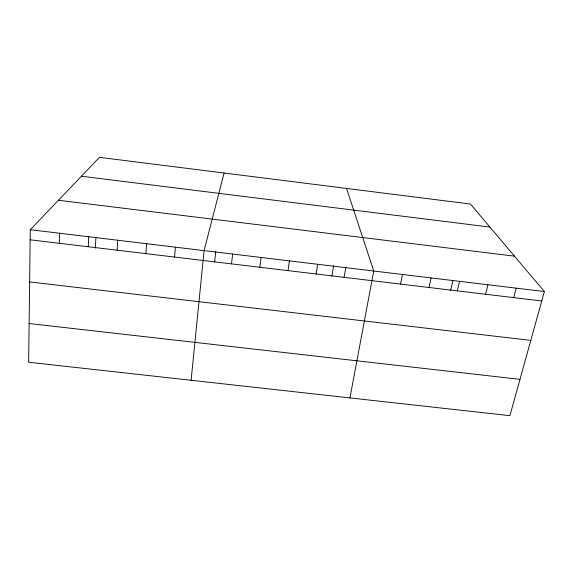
<?xml version="1.0" encoding="UTF-8"?>
<svg xmlns="http://www.w3.org/2000/svg" width="573" height="573" viewBox="0 0 573 573"><rect width="100%" height="100%" fill="white"/><g stroke="black" fill="none" stroke-linecap="round" stroke-linejoin="round"><path stroke-width="0.86" d="M30.276 229.716L28.65 362.236L509.906 415.669L544.35 291.542L470.462 204.045L99.501 157.331L30.276 229.716L544.35 291.542M59.27 243.274L59.535 233.232M88.271 246.741L88.686 236.735M95.404 248.145L95.877 237.652M117.15 250.2L117.709 240.23M145.914 253.638L146.624 243.704M174.564 257.062L175.41 247.171M191.11 380.271L204.088 250.616L224.086 173.017M214.646 262.112L215.77 251.468M231.521 263.874L232.652 254.054M259.834 267.262L261.095 257.478M288.026 270.628L289.429 260.88M316.11 273.987L317.643 264.275M331.896 276.129L333.644 265.65M344.079 277.332L345.755 267.655M349.938 397.906L373.746 271.022L346.522 188.438M400.527 284.079L402.468 274.481M428.998 287.488L431.082 277.919M450.693 290.332L452.863 280.877M457.354 290.876L459.567 281.35M485.596 294.257L487.945 284.76M513.723 297.616L516.209 288.162M29.123 323.523L519.983 379.355M29.631 281.937L530.799 340.383M30.147 239.793L541.736 300.968M58.446 200.256L514.461 256.152M81.423 176.233L489.908 227.073"/></g></svg>
